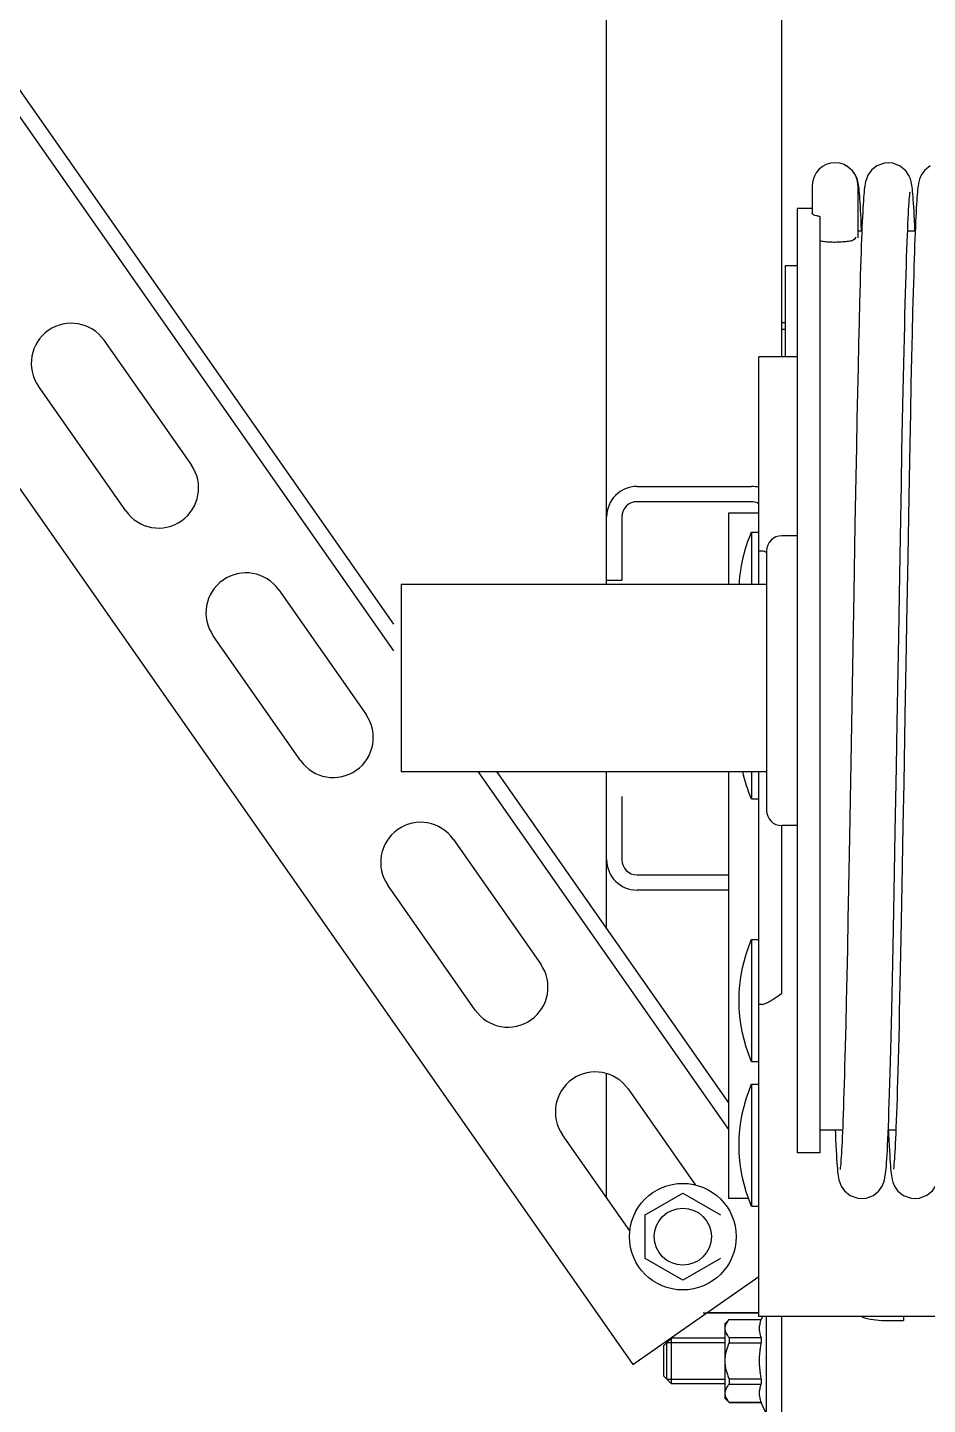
# Model space of a CAD drawing. Header units: millimetres. Extents: x 21899 to 38731, y -5425 to 3612.
# Drawn here: x 31143.4 to 31261.5, y -2807.2 to -2626.4 of the extents above; entities that cross this region are included whole.
import ezdxf

# ---------------------------------------------------------------- set-up
doc = ezdxf.new("R2010")
doc.units = ezdxf.units.MM

msp = doc.modelspace()

# ---------------------------------------------------------------- linework, layer by layer
at = {"color": 7, "linetype": 'Continuous'}
for p, q in [((31039.29, -2491), (31191.4, -2708.23)), ((31040.93, -2489.86), (31191.4, -2704.74)), ((31219.4, -2699.47), (31219.4, -2495.16)), ((31219.4, -2699.47), (31219.4, -2495.16)), ((31242.4, -2669.66), (31242.4, -2495.16)), ((31242.4, -2669.66), (31242.4, -2495.16)), ((31016.36, -2507.06), (31222.84, -2801.96)), ((31252.09, -2645.81), (31251.68, -2645.2)), ((31252.28, -2646.26), (31252.09, -2645.81)), ((31246.4, -2647.16), (31246.4, -2650.76)), ((31252.4, -2647.16), (31252.4, -2654)), ((31244.4, -2650.16), (31244.4, -2774.16)), ((31246.4, -2650.16), (31244.4, -2650.16)), ((31247.4, -2651.23), (31247.4, -2774.16)), ((31252.91, -2653.16), (31252.4, -2653.16)), ((31252.88, -2653.16), (31252.84, -2652.2)), ((31259.91, -2653.16), (31258.92, -2653.16)), ((31242.9, -2669.66), (31242.9, -2657.66)), ((31242.9, -2657.66), (31244.4, -2657.66)), ((31242.9, -2665.16), (31242.4, -2665.16)), ((31252.55, -2665.08), (31252.48, -2667.93)), ((31259.51, -2666.57), (31259.44, -2669.71)), ((31153.4, -2667.47), (31164.87, -2683.85)), ((31252.48, -2667.93), (31252.41, -2671)), ((31239.4, -2699.47), (31239.4, -2669.66)), ((31244.4, -2669.66), (31239.4, -2669.66)), ((31259.44, -2669.71), (31259.36, -2673.18)), ((31252.41, -2671), (31252.34, -2674.28)), ((31258.34, -2674.1), (31258.42, -2670.51)), ((31156.27, -2689.88), (31144.8, -2673.49)), ((31259.36, -2673.18), (31259.28, -2676.99)), ((31252.34, -2674.28), (31252.27, -2677.78)), ((31258.26, -2677.94), (31258.34, -2674.1)), ((31259.28, -2676.99), (31259.2, -2681.15)), ((31252.27, -2677.78), (31252.19, -2681.49)), ((31258.18, -2682.03), (31258.26, -2677.94)), ((31252.19, -2681.49), (31252.12, -2685.41)), ((31258.1, -2686.36), (31258.18, -2682.03)), ((31259.2, -2681.15), (31259.11, -2685.68)), ((31252.12, -2685.41), (31252, -2691.66)), ((31258.02, -2690.95), (31258.1, -2686.36)), ((31259.11, -2685.68), (31259.02, -2690.59)), ((31223.4, -2686.66), (31238.4, -2686.66)), ((31238.4, -2688.66), (31223.4, -2688.66)), ((31221.4, -2690.66), (31221.4, -2698.96)), ((31252, -2691.66), (31251.84, -2700.67)), ((31257.93, -2695.81), (31258.02, -2690.95)), ((31259.02, -2690.59), (31258.93, -2695.9)), ((31238.4, -2692.66), (31238.4, -2699.47)), ((31238.4, -2692.66), (31239.4, -2692.66)), ((31244.4, -2693.14), (31242.4, -2693.14)), ((31239.81, -2695.16), (31239.4, -2695.16)), ((31240.4, -2695.14), (31240.4, -2729.19)), ((31257.84, -2700.93), (31257.93, -2695.81)), ((31258.93, -2695.9), (31258.78, -2704.57)), ((31219.4, -2698.96), (31221.4, -2698.96)), ((31176.34, -2700.24), (31187.81, -2716.62)), ((31192.4, -2699.47), (31192.4, -2724.08)), ((31192.4, -2699.47), (31240.4, -2699.47)), ((31251.84, -2700.67), (31251.76, -2705.44)), ((31257.75, -2706.31), (31257.84, -2700.93)), ((31179.21, -2722.64), (31167.74, -2706.26)), ((31257.55, -2717.69), (31257.75, -2706.31)), ((31258.78, -2704.57), (31258.72, -2707.58)), ((31251.59, -2715.38), (31251.55, -2717.9)), ((31251.55, -2717.9), (31251.46, -2722.92)), ((31257.45, -2723.48), (31257.55, -2717.69)), ((31258.52, -2719.75), (31258.41, -2725.62)), ((31192.4, -2724.08), (31240.4, -2724.08)), ((31202.5, -2724.08), (31235.4, -2771.07)), ((31204.94, -2724.08), (31235.4, -2767.58)), ((31219.4, -2737.84), (31219.4, -2724.08)), ((31219.4, -2744.73), (31219.4, -2724.08)), ((31238.4, -2724.08), (31238.4, -2727.66)), ((31239.4, -2795.66), (31239.4, -2724.08)), ((31251.46, -2722.92), (31251.33, -2730.26)), ((31257.3, -2731.96), (31257.45, -2723.48)), ((31258.41, -2725.62), (31258.31, -2731.22)), ((31221.4, -2727.36), (31221.4, -2735.66)), ((31238.4, -2727.66), (31239.4, -2727.66)), ((31242.4, -2753.19), (31242.4, -2731.19)), ((31244.4, -2731.19), (31242.4, -2731.19)), ((31251.33, -2730.26), (31251.25, -2734.92)), ((31258.31, -2731.22), (31258.22, -2736.5)), ((31199.28, -2733), (31210.75, -2749.39)), ((31257.2, -2737.33), (31257.3, -2731.96)), ((31251.25, -2734.92), (31251.17, -2739.34)), ((31258.22, -2736.5), (31258.13, -2741.4)), ((31223.4, -2737.66), (31235.4, -2737.66)), ((31257.11, -2742.36), (31257.2, -2737.33)), ((31202.15, -2755.41), (31190.68, -2739.03)), ((31235.4, -2739.66), (31223.4, -2739.66)), ((31251.17, -2739.34), (31251.09, -2743.48)), ((31258.13, -2741.4), (31258.04, -2745.91)), ((31251.09, -2743.48), (31251.01, -2747.35)), ((31258.04, -2745.91), (31257.95, -2750.06)), ((31238.4, -2746.16), (31238.4, -2762.16)), ((31238.4, -2746.16), (31239.4, -2746.16)), ((31251.01, -2747.35), (31250.93, -2750.95)), ((31250.93, -2750.95), (31250.86, -2754.28)), ((31239.81, -2754.66), (31239.4, -2754.66)), ((31250.86, -2754.28), (31250.79, -2757.35)), ((31238.4, -2762.16), (31239.4, -2762.16)), ((31219.4, -2780.04), (31219.4, -2763.79)), ((31222.23, -2765.77), (31231.06, -2778.39)), ((31238.4, -2765.16), (31238.4, -2781.16)), ((31238.4, -2765.16), (31239.4, -2765.16)), ((31250.38, -2771.16), (31247.4, -2771.16)), ((31257.38, -2771.16), (31256.38, -2771.16)), ((31222.46, -2784.4), (31213.62, -2771.79)), ((31247.4, -2774.16), (31244.4, -2774.16)), ((31224.46, -2782.31), (31229.4, -2779.46)), ((31229.4, -2779.46), (31234.33, -2782.31)), ((31238.4, -2781.16), (31239.4, -2781.16)), ((31224.46, -2788.01), (31224.46, -2782.31)), ((31229.4, -2790.86), (31224.46, -2788.01)), ((31234.33, -2788.01), (31229.4, -2790.86)), ((31222.84, -2801.96), (31239.4, -2790.37)), ((31232.08, -2795.16), (31239.4, -2795.16)), ((31239.4, -2795.16), (31232.55, -2795.16)), ((31234.9, -2796.59), (31235.47, -2796.02)), ((31234.9, -2796.59), (31234.9, -2806.35)), ((31235.47, -2796.02), (31235.47, -2796.03)), ((31235.47, -2796.02), (31239.71, -2796.02)), ((31235.47, -2796.03), (31239.71, -2796.03)), ((31375.4, -2795.66), (31239.4, -2795.66)), ((31239.87, -2795.66), (31239.71, -2796.02)), ((31239.71, -2796.02), (31239.71, -2796.03)), ((31240.4, -3243.99), (31240.4, -2795.66)), ((31242.4, -5410.47), (31242.4, -2795.66)), ((31258.4, -2795.66), (31258.4, -2796.16)), ((31227.9, -2798.47), (31226.9, -2799.47)), ((31234.4, -2798.47), (31227.9, -2798.47)), ((31227.9, -2804.47), (31227.9, -2798.47)), ((31234.9, -2798.47), (31229.4, -2798.47)), ((31235.47, -2798.4), (31235.47, -2799.1)), ((31235.47, -2798.4), (31239.71, -2798.4)), ((31239.71, -2798.4), (31239.71, -2799.1)), ((31226.9, -2803.47), (31226.9, -2799.47)), ((31227.3, -2803.87), (31227.3, -2799.07)), ((31235.47, -2799.1), (31239.71, -2799.1)), ((31227.9, -2804.47), (31226.9, -2803.47)), ((31235.47, -2803.84), (31235.47, -2804.53)), ((31235.47, -2803.84), (31239.71, -2803.84)), ((31239.71, -2803.84), (31239.71, -2804.53)), ((31234.4, -2804.47), (31227.9, -2804.47)), ((31234.9, -2804.47), (31229.4, -2804.47)), ((31235.47, -2804.53), (31239.71, -2804.53)), ((31234.9, -2806.35), (31235.47, -2806.92)), ((31235.47, -2806.9), (31235.47, -2806.92)), ((31235.47, -2806.9), (31239.71, -2806.9)), ((31235.47, -2806.92), (31239.71, -2806.92)), ((31239.71, -2806.9), (31239.71, -2806.92)), ((31240.4, -2808.47), (31239.71, -2806.92))]:
    msp.add_line(p, q, dxfattribs=at)
at = {"color": 2, "linetype": 'Continuous'}
for p, q in [((31242.4, -2666.01), (31242.9, -2666.01)), ((31227.3, -2799.07), (31234.4, -2799.07)), ((31228.8, -2799.07), (31234.9, -2799.07)), ((31227.3, -2803.87), (31234.4, -2803.87)), ((31228.8, -2803.87), (31234.9, -2803.87))]:
    msp.add_line(p, q, dxfattribs=at)
at = {"color": 3, "linetype": 'Continuous'}
for p, q in [((31235.4, -2690.16), (31235.4, -2699.47)), ((31239.4, -2690.16), (31235.4, -2690.16)), ((31235.4, -2724.08), (31235.4, -2780.16)), ((31238.03, -2780.16), (31235.4, -2780.16)), ((31255.9, -2796.16), (31258.4, -2796.16))]:
    msp.add_line(p, q, dxfattribs=at)
at = {"color": 7, "linetype": 'Continuous'}
for points in [[(31251.68, -2645.2), (31250.96, -2644.6), (31250.69, -2644.5)], [(31256.4, -2644.16), (31255.88, -2644.21), (31254.9, -2644.57), (31254.16, -2645.15), (31253.71, -2645.8), (31253.5, -2646.3), (31253.4, -2646.64), (31253.34, -2646.91), (31253.3, -2647.17), (31253.27, -2647.43), (31253.23, -2647.71), (31253.2, -2648.02), (31253.17, -2648.36), (31253.14, -2648.74)], [(31259.64, -2648.6), (31259.61, -2648.24), (31259.58, -2647.92), (31259.55, -2647.63), (31259.52, -2647.36), (31259.48, -2647.12), (31259.44, -2646.87), (31259.38, -2646.6), (31259.29, -2646.27), (31259.09, -2645.82), (31258.68, -2645.2), (31257.96, -2644.6), (31256.97, -2644.22), (31256.4, -2644.16)], [(31261.89, -2644.57), (31261.15, -2645.16), (31260.71, -2645.81), (31260.49, -2646.31), (31260.4, -2646.65), (31260.34, -2646.92), (31260.3, -2647.17), (31260.27, -2647.43), (31260.23, -2647.7), (31260.2, -2648.01), (31260.17, -2648.35), (31260.14, -2648.73), (31260.11, -2649.14), (31260.09, -2649.6), (31260.06, -2650.1), (31260.03, -2650.65), (31260, -2651.24), (31259.97, -2651.88), (31259.94, -2652.57), (31259.91, -2653.31), (31259.88, -2654.1), (31259.84, -2654.95), (31259.81, -2655.84), (31259.78, -2656.79), (31259.75, -2657.8), (31259.72, -2658.86), (31259.68, -2659.98), (31259.65, -2661.17), (31259.62, -2662.41), (31259.58, -2663.73), (31259.51, -2666.57)], [(31252.58, -2647.87), (31252.55, -2647.59), (31252.52, -2647.34), (31252.48, -2647.1), (31252.44, -2646.85), (31252.38, -2646.59), (31252.28, -2646.26)], [(31252.84, -2652.2), (31252.81, -2651.53), (31252.78, -2650.91), (31252.75, -2650.34), (31252.72, -2649.82), (31252.69, -2649.34), (31252.66, -2648.91), (31252.63, -2648.53), (31252.61, -2648.18), (31252.58, -2647.87)], [(31258.42, -2670.51), (31258.5, -2667.18), (31258.54, -2665.62), (31258.57, -2664.12), (31258.61, -2662.69), (31258.65, -2661.33), (31258.68, -2660.04), (31258.72, -2658.82), (31258.76, -2657.67), (31258.79, -2656.58), (31258.82, -2655.57), (31258.86, -2654.62), (31258.89, -2653.73), (31258.93, -2652.92), (31258.96, -2652.17), (31258.99, -2651.49), (31259.02, -2650.87), (31259.05, -2650.32), (31259.08, -2649.82), (31259.11, -2649.39), (31259.14, -2649.02), (31259.16, -2648.7), (31259.19, -2648.45), (31259.21, -2648.24), (31259.23, -2648.09), (31259.24, -2648)], [(31253.14, -2648.74), (31253.11, -2649.16), (31253.08, -2649.62), (31253.05, -2650.12), (31253.02, -2650.68), (31253, -2651.27), (31252.96, -2651.92), (31252.93, -2652.62), (31252.9, -2653.36), (31252.87, -2654.16), (31252.84, -2655.01), (31252.81, -2655.91), (31252.78, -2656.87), (31252.75, -2657.88), (31252.71, -2658.94), (31252.68, -2660.06), (31252.65, -2661.23), (31252.62, -2662.46), (31252.55, -2665.08)], [(31259.88, -2653.16), (31259.85, -2652.45), (31259.82, -2651.75), (31259.79, -2651.1), (31259.76, -2650.5), (31259.73, -2649.95), (31259.7, -2649.46), (31259.67, -2649.01), (31259.64, -2648.6)], [(31251.76, -2705.44), (31251.72, -2707.88), (31251.59, -2715.38)], [(31258.72, -2707.58), (31258.57, -2716.73), (31258.52, -2719.75)], [(31256.13, -2775.87), (31256.16, -2775.44), (31256.19, -2774.96), (31256.23, -2774.41), (31256.26, -2773.81), (31256.29, -2773.14), (31256.33, -2772.4), (31256.36, -2771.58), (31256.4, -2770.7), (31256.44, -2769.73), (31256.47, -2768.68), (31256.51, -2767.54), (31256.55, -2766.32), (31256.59, -2765.02), (31256.63, -2763.63), (31256.67, -2762.14), (31256.71, -2760.57), (31256.75, -2758.91), (31256.79, -2757.17), (31256.84, -2755.32), (31256.88, -2753.39), (31256.93, -2751.37), (31256.97, -2749.25), (31257.02, -2747.05), (31257.11, -2742.36)], [(31257.95, -2750.06), (31257.87, -2753.87), (31257.83, -2755.64), (31257.79, -2757.34), (31257.75, -2758.96), (31257.71, -2760.49), (31257.67, -2761.95), (31257.64, -2763.33), (31257.6, -2764.62), (31257.56, -2765.84), (31257.53, -2766.98), (31257.49, -2768.05), (31257.46, -2769.04), (31257.42, -2769.96), (31257.39, -2770.81), (31257.36, -2771.58), (31257.33, -2772.29), (31257.3, -2772.94), (31257.27, -2773.52), (31257.24, -2774.04), (31257.21, -2774.51), (31257.18, -2774.92), (31257.16, -2775.28), (31257.13, -2775.58), (31257.11, -2775.84), (31257.09, -2776.05), (31257.07, -2776.21), (31257.05, -2776.32)], [(31250.79, -2757.35), (31250.72, -2760.17), (31250.69, -2761.49), (31250.65, -2762.75), (31250.62, -2763.95), (31250.59, -2765.09), (31250.55, -2766.17), (31250.52, -2767.19), (31250.49, -2768.15), (31250.46, -2769.06), (31250.43, -2769.9), (31250.4, -2770.68), (31250.37, -2771.41), (31250.34, -2772.08), (31250.31, -2772.7), (31250.28, -2773.27), (31250.25, -2773.79), (31250.23, -2774.26), (31250.2, -2774.68), (31250.17, -2775.05), (31250.15, -2775.38), (31250.13, -2775.66), (31250.1, -2775.9), (31250.08, -2776.09), (31250.07, -2776.24), (31250.05, -2776.33)], [(31249.41, -2771.16), (31249.43, -2771.64), (31249.47, -2772.43), (31249.5, -2773.16), (31249.53, -2773.82), (31249.57, -2774.43), (31249.6, -2774.97), (31249.63, -2775.45), (31249.67, -2775.88), (31249.7, -2776.26), (31249.73, -2776.6)], [(31256.41, -2771.16), (31256.43, -2771.69), (31256.47, -2772.48), (31256.5, -2773.19), (31256.54, -2773.84), (31256.57, -2774.43), (31256.6, -2774.96), (31256.63, -2775.43), (31256.66, -2775.85), (31256.69, -2776.23), (31256.73, -2776.56)], [(31249.73, -2776.6), (31249.76, -2776.9), (31249.8, -2777.17), (31249.84, -2777.42), (31249.9, -2777.7), (31250, -2778.04), (31250.21, -2778.53), (31250.65, -2779.16), (31251.38, -2779.75), (31252.38, -2780.12), (31252.9, -2780.16)], [(31252.9, -2780.16), (31253.47, -2780.11), (31254.44, -2779.74), (31255.16, -2779.14), (31255.59, -2778.51), (31255.8, -2778.02), (31255.9, -2777.68), (31255.95, -2777.41), (31255.99, -2777.15), (31256.03, -2776.88), (31256.06, -2776.58), (31256.1, -2776.25), (31256.13, -2775.87)], [(31256.73, -2776.56), (31256.76, -2776.86), (31256.8, -2777.13), (31256.84, -2777.39), (31256.89, -2777.67), (31256.99, -2778.01), (31257.2, -2778.51), (31257.65, -2779.17), (31258.39, -2779.76), (31259.37, -2780.12), (31259.9, -2780.16)], [(31259.9, -2780.16), (31260.46, -2780.11), (31261.46, -2779.73), (31262.17, -2779.13), (31262.59, -2778.51), (31262.79, -2778.05), (31262.88, -2777.72), (31262.94, -2777.45), (31262.99, -2777.21), (31263.02, -2776.96), (31263.05, -2776.69), (31263.08, -2776.4), (31263.11, -2776.07), (31263.14, -2775.71)]]:
    msp.add_lwpolyline(points, dxfattribs=at)
for radius in [7, 3.75]:
    msp.add_circle((31229.4, -2785.16), radius, dxfattribs=at)
for centre, radius, start, end in [((31249.4, -2647.16), 3, 0, 180), ((31149.1, -2670.48), 5.25, 35, 215), ((31160.57, -2686.87), 5.25, 215, 35), ((31223.4, -2690.66), 4, 90, 180), ((31238.4, -2690.66), 4, 75.4804, 90), ((31223.4, -2690.66), 2, 90, 180), ((31238.4, -2690.66), 2, 60, 90), ((31257.01, -2700.66), 20.26, 156.7411, 176.6275), ((31242.4, -2695.14), 2, 90, 180), ((31172.04, -2703.25), 5.25, 35, 215), ((31183.51, -2719.63), 5.25, 215, 35), ((31257.01, -2719.66), 20.26, 192.6105, 203.2589), ((31242.4, -2729.19), 2, 180, 270), ((31194.98, -2736.01), 5.25, 35, 215), ((31223.4, -2735.66), 4, 180, 270), ((31223.4, -2735.66), 2, 180, 270), ((31257.01, -2754.16), 20.26, 156.7411, 203.2589), ((31206.45, -2752.4), 5.25, 215, 35), ((31217.92, -2768.78), 5.25, 35, 215), ((31257.01, -2773.16), 20.26, 156.7411, 203.2589)]:
    msp.add_arc(centre, radius, start, end, dxfattribs=at)
at = {"color": 3, "linetype": 'Continuous'}
msp.add_arc((31255.9, -2786.16), 10, 252.5074, 270, dxfattribs=at)
at = {"color": 7, "linetype": 'Continuous'}
for points, start_tangent, end_tangent in [([(31247.4, -2651.23), (31246.9, -2651.11), (31246.4, -2650.8), (31246.4, -2650.78)], (-0.111326, 0.021987), (0.023555, 0.073651)), ([(31252.11, -2653.91), (31251.64, -2654.39), (31250.99, -2654.51), (31250.22, -2654.58), (31249.4, -2654.61)], (-0.074075, -0.227732), (-0.283924, 0)), ([(31249.4, -2654.61), (31248.67, -2654.59), (31247.99, -2654.53), (31247.4, -2654.44)], (-0.200968, 0), (-0.197342, 0.038001)), ([(31240.12, -2695.22), (31239.81, -2695.16)], (-0.029885, 0.009977), (-0.031268, 0)), ([(31240.4, -2695.34), (31240.12, -2695.22)], (-0.027158, 0.012873), (-0.028745, 0.009597)), ([(31239.81, -2754.66), (31240.12, -2754.6), (31240.54, -2754.42), (31241.06, -2754.12), (31241.68, -2753.71), (31242.4, -2753.19)], (0.299927, 0), (0.241283, 0.178154)), ([(31235.47, -2796.03), (31235.25, -2796.31), (31235.09, -2796.58), (31234.98, -2796.84), (31234.93, -2797.09), (31234.93, -2797.34), (31234.98, -2797.6), (31235.09, -2797.86), (31235.25, -2798.12), (31235.47, -2798.4)], (-0.174378, -0.200659), (0.174378, -0.200659)), ([(31239.71, -2798.4), (31239.61, -2798.1), (31239.54, -2797.81), (31239.49, -2797.51), (31239.48, -2797.22), (31239.49, -2796.92), (31239.54, -2796.63), (31239.61, -2796.33), (31239.71, -2796.03)], (-0.086712, 0.226837), (0.086712, 0.226837)), ([(31235.47, -2799.1), (31235.25, -2799.66), (31235.09, -2800.19), (31234.98, -2800.7), (31234.93, -2801.21), (31234.93, -2801.72), (31234.98, -2802.23), (31235.09, -2802.75), (31235.25, -2803.28), (31235.47, -2803.84)], (-0.194943, -0.448649), (0.194943, -0.448649)), ([(31239.71, -2803.84), (31239.61, -2803.23), (31239.54, -2802.64), (31239.49, -2802.06), (31239.48, -2801.47), (31239.49, -2800.88), (31239.54, -2800.29), (31239.61, -2799.7), (31239.71, -2799.1)], (-0.08949, 0.468208), (0.08949, 0.468208)), ([(31235.47, -2804.53), (31235.25, -2804.81), (31235.09, -2805.08), (31234.98, -2805.34), (31234.93, -2805.59), (31234.93, -2805.85), (31234.98, -2806.1), (31235.09, -2806.36), (31235.25, -2806.62), (31235.47, -2806.9)], (-0.174378, -0.200659), (0.174378, -0.200659)), ([(31239.71, -2806.9), (31239.61, -2806.6), (31239.54, -2806.31), (31239.49, -2806.01), (31239.48, -2805.72), (31239.49, -2805.42), (31239.54, -2805.13), (31239.61, -2804.83), (31239.71, -2804.53)], (-0.086712, 0.226837), (0.086712, 0.226837))]:
    msp.add_spline(points, degree=3, dxfattribs=dict(at, start_tangent=start_tangent, end_tangent=end_tangent))

doc.saveas('drawing.dxf')
